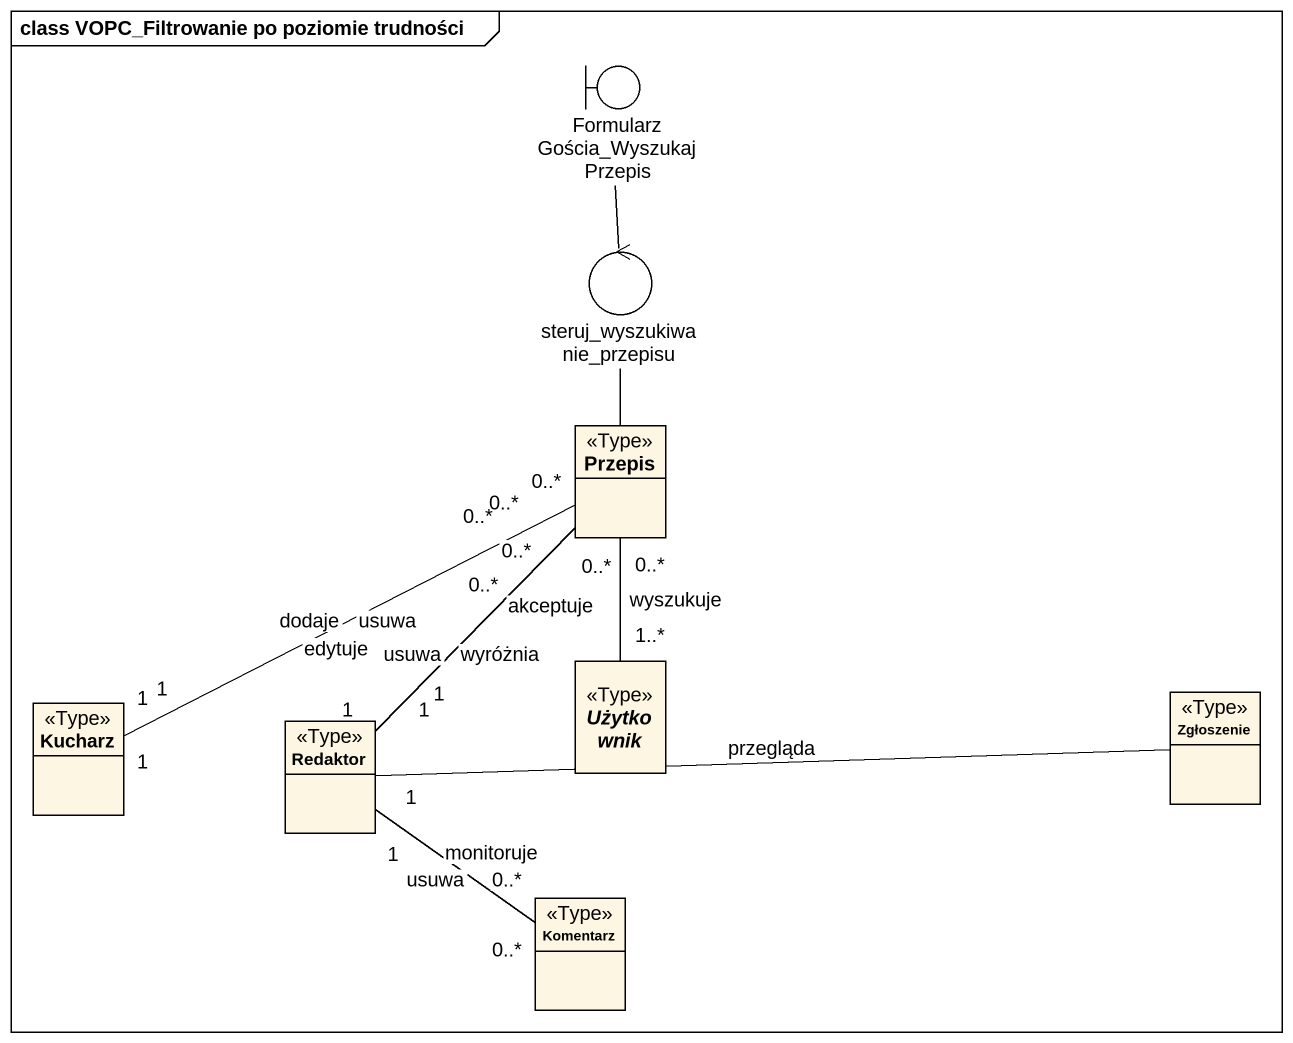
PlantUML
@startuml
mainframe class VOPC_Filtrowanie po poziomie trudności
allowmixing
hide circle
hide empty members
boundary "FormularzGościa_WyszukajPrzepis" as FormularzGościa
control steruj_wyszukiwanie_przepisu
class Przepis <<Type>>
class Kucharz <<Type>>
abstract class Użytkownik <<Type>>
class Zgłoszenie <<Type>>
class Redaktor <<Type>>
class Komentarz <<Type>>
FormularzGościa -- steruj_wyszukiwanie_przepisu
steruj_wyszukiwanie_przepisu -- Przepis
Przepis "0..*" -- "1" Redaktor : akceptuje
Kucharz "1" -right- "0..*" Przepis : usuwa
Kucharz "1" -right- "0..*" Przepis : dodaje
Kucharz "1" -right- "0..*" Przepis : edytuje
Użytkownik "1..*" -up- "0..*" Przepis : wyszukuje
Redaktor "1" -up- "0..*" Przepis : wyróżnia
Redaktor "1" -up- "0..*" Przepis : usuwa
Redaktor -right- Zgłoszenie : przegląda
Redaktor "1" -- "0..*" Komentarz : monitoruje
Redaktor -- Komentarz
Redaktor "1" -- "0..*" Komentarz : usuwa
@enduml
